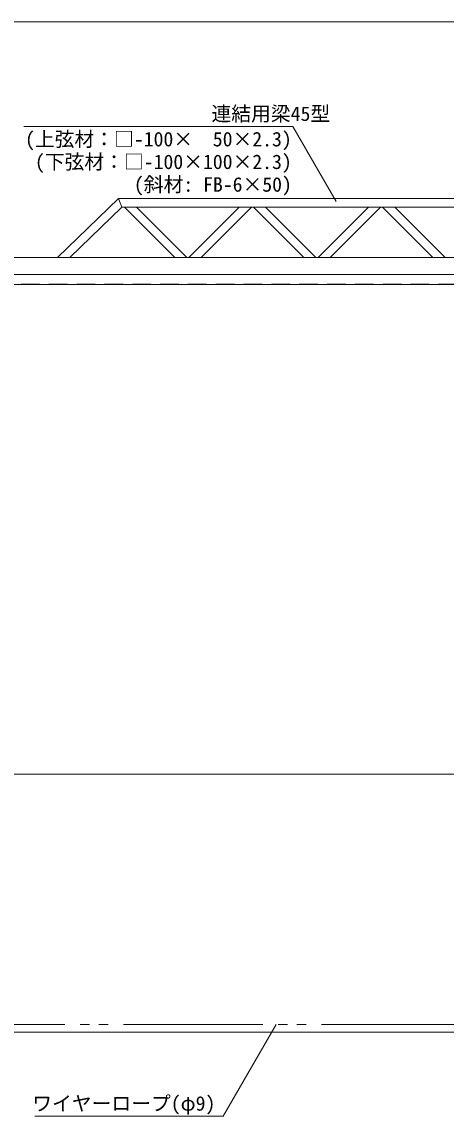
# Model space of a CAD drawing. Units: millimetres, scale not verified. Extents: x -20976 to 3174, y -17325 to 17325.
# Drawn here: x -17754 to -15285, y -14034 to -7661 of the extents above; entities that cross this region are included whole.
import ezdxf
from ezdxf.enums import TextEntityAlignment as Align

# ---------------------------------------------------------------- set-up
doc = ezdxf.new("R2010")
doc.units = ezdxf.units.MM
doc.header["$LTSCALE"] = 90
doc.linetypes.add('DASHED1', pattern=[1.8, 1.2, -0.6])
doc.linetypes.add('DOUBLE_CHAIN2', pattern=[12.8, 9, -1, 0.6, -0.6, 0.6, -1])
for name, color, linetype, lineweight in [('0-5_ﾍﾞｰｽﾗｲﾝ', 5, 'Continuous', 18), ('0-8_ﾜｲﾔｰﾛｰﾌﾟ', 7, 'DOUBLE_CHAIN2', 18), ('0-B_寸法', 3, 'Continuous', 18), ('1-9_文字', 7, 'Continuous', 18), ('1-B_連結用梁45', 7, 'Continuous', 18)]:
    doc.layers.add(name, color=color, linetype=linetype, lineweight=lineweight)
doc.styles.add('ＭＳ ゴシック', font='')
doc.styles.get('ＭＳ ゴシック').set_extended_font_data('MS Gothic')

msp = doc.modelspace()

# ---------------------------------------------------------------- linework, layer by layer
at = {"layer": '0-5_ﾍﾞｰｽﾗｲﾝ'}
msp.add_line((-20296.24, -13545), (-6536.24, -13545), dxfattribs=at)
at = {"layer": '0-8_ﾜｲﾔｰﾛｰﾌﾟ'}
msp.add_line((-7136.24, -13500), (-18737.84, -13500), dxfattribs=at)
at = {"layer": '0-B_寸法'}
for p, q in [((-18720.24, -7661.4), (-7152.24, -7661.4)), ((-18212.24, -12043.4), (-7624.24, -12043.4))]:
    msp.add_line(p, q, dxfattribs=at)
at = {"layer": '1-9_文字'}
for p, q in [((-17742.16, -8270.14), (-16207.38, -8270.14)), ((-16177.46, -8270.14), (-16207.38, -8270.14)), ((-15925.18, -8707.1), (-16177.46, -8270.14)), ((-16273.32, -13500), (-16581.63, -14034)), ((-17678.6, -14034), (-16582.06, -14034)), ((-16581.63, -14034), (-16582.06, -14034))]:
    msp.add_line(p, q, dxfattribs=at)
at = {"layer": '1-B_連結用梁45'}
for p, q in [((-17192.24, -8690), (-17547.43, -9033)), ((-17192.24, -8690), (-17172.04, -8740)), ((-17192.24, -8690), (-14292.24, -8690)), ((-17172.04, -8740), (-17475.45, -9033)), ((-14342.24, -8740), (-17172.04, -8740)), ((-17086.5, -8740), (-17157.21, -8740)), ((-16864.22, -9033), (-17157.21, -8740)), ((-16793.51, -9033), (-17086.5, -8740)), ((-16781.51, -9033), (-16488.5, -8740)), ((-16710.79, -9033), (-16417.79, -8740)), ((-16488.5, -8740), (-16417.79, -8740)), ((-16335.08, -8740), (-16405.79, -8740)), ((-16112.79, -9033), (-16405.79, -8740)), ((-16042.09, -9033), (-16335.08, -8740)), ((-16030.08, -9033), (-15737.09, -8740)), ((-15959.38, -9033), (-15666.37, -8740)), ((-15737.09, -8740), (-15666.37, -8740)), ((-15583.66, -8740), (-15654.38, -8740)), ((-15361.37, -9033), (-15654.38, -8740)), ((-15290.66, -9033), (-15583.66, -8740)), ((-18886.24, -9033), (-14303.54, -9033)), ((-16793.51, -9033), (-16864.22, -9033)), ((-16781.51, -9033), (-16710.79, -9033)), ((-16042.09, -9033), (-16112.79, -9033)), ((-16030.08, -9033), (-15959.38, -9033)), ((-15290.66, -9033), (-15361.37, -9033))]:
    msp.add_line(p, q, dxfattribs=at)
at = {"layer": '1-B_連結用梁45', "color": 4, "linetype": 'DASHED1', "lineweight": 9}
msp.add_line((-18731.24, -9188.4), (-14286.24, -9188.4), dxfattribs=at)
at = {"layer": '1-B_連結用梁45'}
for points in [[(-14292.24, -9033), (-14292.24, -9133), (-18486.24, -9133)], [(-17886.24, -9133), (-14286.24, -9133), (-14286.24, -9190), (-17886.24, -9190), (-17886.24, -9187)]]:
    msp.add_lwpolyline(points, dxfattribs=at)

# ---------------------------------------------------------------- texts
at = {"layer": '1-9_文字', "style": 'ＭＳ ゴシック'}
for s, p in [('                   連結用梁45型', (-17742.16, -8263.66)), ('(上弦材：□-100×  50×2.3)', (-17735.91, -8411.82)), ('(下弦材：□-100×100×2.3)', (-17678.31, -8543.83)), ('(斜材: FB-6×50)', (-17102.31, -8675.83)), ('ワイヤーロープ(φ9)', (-17693.94, -14027.52))]:
    msp.add_text(s, height=84.46, dxfattribs=at).set_placement(p, align=Align.BOTTOM_LEFT)

doc.saveas('drawing.dxf')
